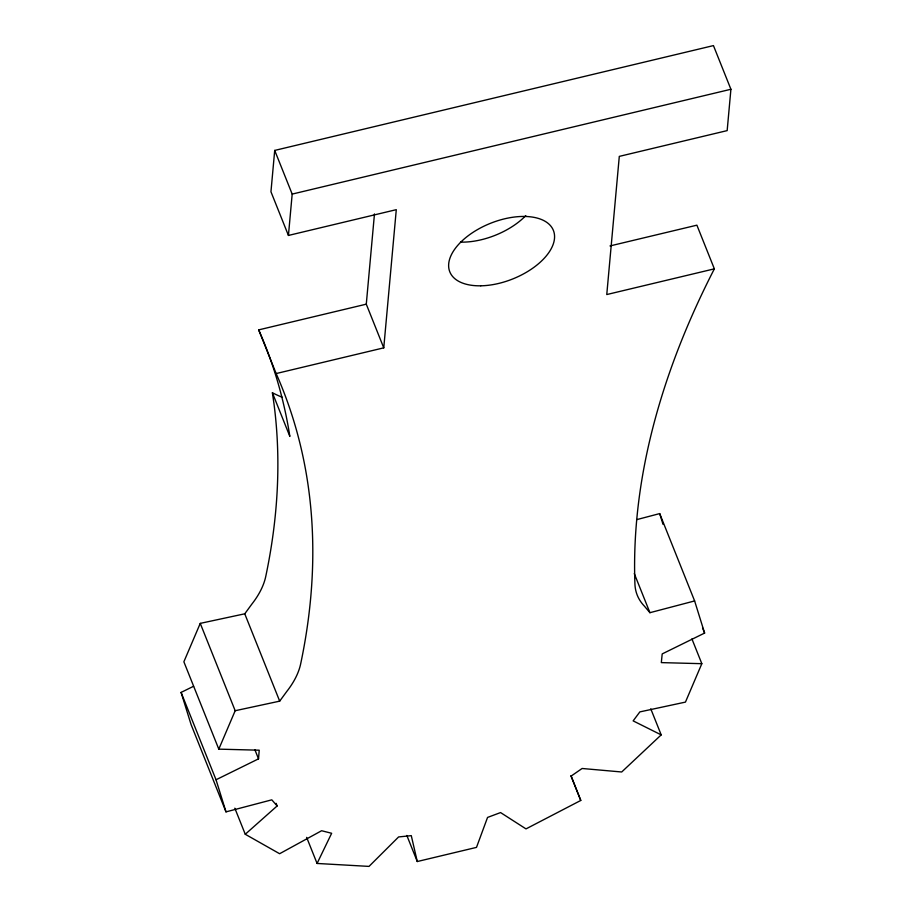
<?xml version="1.0" encoding="UTF-8"?>
<svg xmlns="http://www.w3.org/2000/svg" width="912" height="912" viewBox="0 0 912 912"><rect width="100%" height="100%" fill="white"/><g stroke="black" fill="none" stroke-linecap="round" stroke-linejoin="round"><path stroke-width="1.37" d="M650.769 708.806L661.2 734.878L621.699 771.985L582.107 768.485L571.163 776.055L580.773 800.451L525.996 828.894L500.563 812.569L487.555 817.426L476.497 847.385L417.274 861.532L411.278 835.643L398.601 836.942L369.018 866.4L317.08 863.459L331.649 833.283L321.617 830.729L279.619 853.723L245.26 834.263L277.145 805.946L271.799 799.835L226.005 811.874L216.03 779.76L258.529 758.852L259.225 750.2L218.8 749.14L183.871 661.793L200.252 623.375L244.758 613.81L251.837 604.132A111.538 59.93 -21.8 0 0 265.745 576.487A1453.181 780.797 -21.8 0 0 273.976 403.799L272.392 392.764A245.624 131.978 -21.8 0 0 282.389 397.347M609.991 245.944L696.893 225.173L714.358 268.846L606.765 294.553L619.294 156.385L727.16 130.61L730.911 89.273L713.446 45.6L274.706 150.423L270.955 191.771L288.431 235.444L396.287 209.669L383.758 347.848L276.154 373.555A1453.181 780.797 -21.8 0 1 300.675 663.833A111.538 59.93 -21.8 0 1 286.778 691.467L279.688 701.146L235.182 710.722L218.8 749.14M288.431 235.444L292.182 194.096L274.706 150.423M383.758 347.848L366.282 304.175L374.467 213.932M691.923 638.913L701.83 663.685L685.448 702.103L639.859 711.896L633.145 720.879L661.2 734.878M226.005 811.874L191.075 724.538L181.089 692.413L193.595 686.269M636.667 519.646L659.695 513.593L694.625 600.94L704.611 633.065L662.192 653.915L661.325 662.614L701.83 663.685M714.358 268.846A1453.192 780.797 -21.8 0 0 634.923 583.965A111.538 59.93 -21.8 0 0 644.317 606.047L649.925 612.693L694.625 600.94M292.182 194.096L730.911 89.273M272.392 392.764L289.856 436.426A1453.181 780.797 -21.8 0 0 258.689 329.882L366.282 304.175M702.525 627.844L704.611 633.065M634.285 573.58L649.925 612.693M570.866 775.679L580.773 800.451M258.689 329.882L276.154 373.555M406.843 835.46L417.274 861.532M244.758 613.81L279.688 701.146M306.649 837.376L317.08 863.459M254.881 749.732L258.529 758.852M276.108 803.335L277.145 805.946M200.252 623.375L235.182 710.722M234.829 808.192L245.26 834.263M181.089 692.413L216.03 779.76M659.695 513.593L663.013 524.309M525.779 215.642A55.769 29.959 -21.8 0 1 460.514 242.125M480.772 285.809A55.769 29.959 -21.8 0 0 554.2 233.084A55.769 29.959 -21.8 0 0 469.862 234.509A55.769 29.959 -21.8 0 0 480.772 285.809"/></g></svg>
